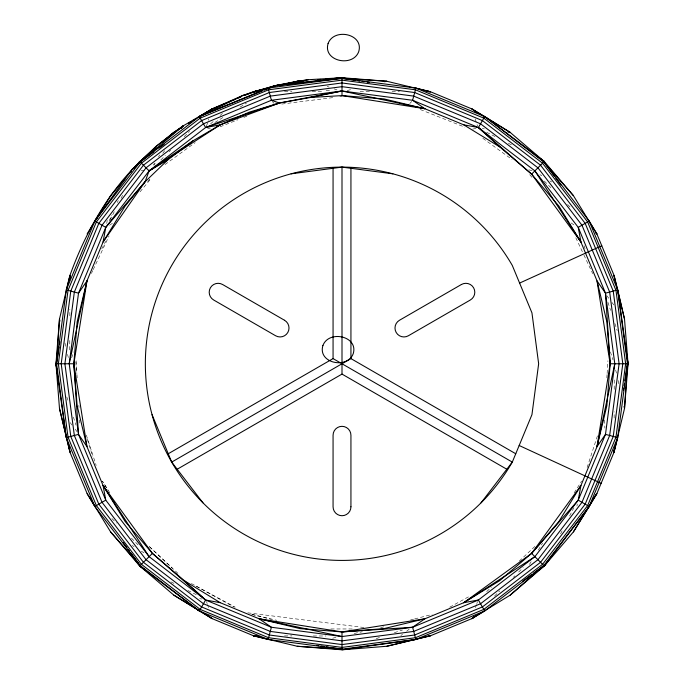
<?xml version="1.0" encoding="UTF-8"?>
<svg xmlns="http://www.w3.org/2000/svg" width="684" height="684" viewBox="0 0 684 684"><rect width="100%" height="100%" fill="white"/><g stroke="black" fill="none" stroke-linecap="round" stroke-linejoin="round"><path stroke-width="0.51" stroke-dasharray="3.42 2.56" d="M69.759 349.926L69.794 338.204M69.853 315.846L69.871 309.45M614.129 418.078L614.146 411.691M614.206 389.324L614.241 377.611M79.233 423.028L79.301 419.967M606.845 377.765L607.041 374.576M607.11 373.515L607.914 360.784M106.764 223.497L107.191 220.402M576.945 506.092L577.236 504.031M587.129 467.54L597.662 435.127M71.666 357.843L73.607 351.918M206.525 125.959L208.834 118.939M475.491 607.589L476.483 604.579M476.816 603.579L477.475 601.569M109.209 220.855L111.783 215.058M117.366 202.481L118.221 200.549M91.4 273.463L92.759 270.582M93.212 269.616L109.064 235.937M110.038 220.068L114.348 211.57M121.059 198.343L123.453 193.623M560.547 533.905L562.941 529.185M569.652 515.958L573.962 507.46M101.771 248.882L105.644 241.324M538.291 550.098L542.592 543.01M153.447 164.904L154.575 163.1M158.551 156.773L159.688 154.96M529.425 564.428L531.126 561.718M574.175 492.848L581.588 481.168M153.909 165.254L155.183 163.544M162.792 153.284L164.69 150.728M140.032 191.853L150.882 178.738M147.599 181.602L150.454 178.43M409.81 103.498L411.802 101.446M160.8 159.97L165.331 155.465M169.102 151.711L170.615 150.206M184.201 136.689L189.494 131.439M494.506 596.097L499.799 590.839M513.385 577.322L514.898 575.817M518.669 572.063L523.2 567.558M519.276 561.094L535.555 545.806M486.683 591.6L491.351 587.257M210.604 123.813L214.554 120.35M220.086 115.502L222.454 113.424M400.85 635.581L402.508 634.316M406.664 631.17L409.152 629.28M165.041 164.528L195.154 142.648M109.568 225.267L112.937 222.898M214.87 122.47L223.882 116.973M240.093 107.072L246.402 103.224M449.721 607.178L469.292 596.414M220.145 126.779L237.947 119.734M243.88 117.383L246.847 116.212M376.226 638.608L381.262 636.966M394.352 632.691L402.406 630.058M380.655 627.638L383.741 626.852M410.528 619.969L413.615 619.174M414.649 618.917L432.16 614.42M347.207 90.485L351.362 89.51M332.638 638.189L337.836 636.992M472.618 129.131L476.295 128.353M354.184 633.469L362.306 631.751M281.851 104.053L333.561 97.53M339.888 96.726L342 96.461M284.493 91.724L291.948 91.716M312.186 91.707L323.9 91.707M360.1 91.707L371.814 91.707M392.052 91.716L399.507 91.724M330.834 628.964L353.166 628.964M284.493 635.889L291.948 635.906M313.246 635.966L326.029 636M326.106 90.254L331.398 90.741M141.229 170.47L144.324 170.761M247.822 612.838L363.897 627.502M482.263 128.532L484.332 128.814M199.668 598.714L201.737 598.996M207.705 128.353L210.467 128.943M251.883 614.3L276.746 620.303M528.8 169.837L532.622 170.769M251.84 614.42L271.411 619.439M327.166 86.415L329.149 87.116M334.091 88.877L337.058 89.937M420.344 109.56L464.846 127.173M486.64 132.277L496.088 137.074M508.366 143.298L513.086 145.701M170.915 581.836L175.634 584.23M187.912 590.463L196.419 594.772M191.4 583.538L235.193 607.161M196.069 586.171L234.279 607.178M539.95 174.642L541.762 175.779M549.902 180.884L551.706 182.021M132.294 545.516L134.098 546.644M141.332 551.184L144.05 552.886M571.063 222.898L574.432 225.267M482.819 138.279L512.077 159.534M177.934 573.397L148.454 545.781L172.479 568.37M544.293 181.055L552.552 189.357M567.575 204.465L571.328 208.235M111.919 518.54L116.425 523.072M131.448 538.171L139.707 546.482M272.198 101.446L274.19 103.498M529.732 174.642L532.443 177.925M606.888 295.787L608.777 298.275M611.923 302.422L613.813 304.91M70.187 422.618L72.076 425.106M75.223 429.261L77.112 431.749M109.825 492.848L102.412 481.168L108.072 490.248M575.808 237.776L583.016 253.106M583.914 254.995L592.703 273.685M584.016 245.693L585.051 248.702M475.166 118.939L477.475 125.959M206.525 601.569L207.184 603.579M207.517 604.579L208.509 607.589M607.965 302.354L610.59 310.408M614.873 323.498L617.173 330.543M610.393 351.918L612.984 359.818M66.827 396.985L68.468 402.021M73.41 417.12L76.035 425.174M86.329 435.092L96.188 465.445M87.304 439.162L92.656 456.373M615.703 370.01L616.421 373.131M618.088 380.415L619.037 384.579M64.963 342.958L65.912 347.113M67.579 354.397L68.297 357.518M76.086 360.784L76.89 373.515M76.959 374.576L77.155 377.765M78.891 405.364L79.028 407.484M75.864 361.879L76.283 371.455M604.699 419.967L604.87 428.124"/><path stroke-width="1.03" d="M69.956 278.568L69.965 275.378C87.432 226.755 115.032 180.037 155.995 147.624M614.044 450.029L614.035 452.158L596.858 493.626L589.189 506.476L573.406 531.895L544.259 566.019L510.127 595.174L471.857 618.627L430.39 635.804L386.742 646.277L342 649.8L297.258 646.277L253.61 635.804L212.143 618.627L173.873 595.174L139.741 566.019L110.594 531.895L87.142 493.626L69.965 452.158L59.491 408.51L55.968 363.768L59.491 319.018L69.965 275.378L69.169 280.637L69.965 275.378L66.297 289.896L56.575 363.768L66.297 437.64L94.811 506.476L140.177 565.591L199.283 610.949L268.128 639.463L342 649.193L415.872 639.463L484.717 610.949L543.823 565.591L589.189 506.476L617.703 437.64L627.425 363.768L617.703 289.896L614.035 275.378L596.858 233.911L589.189 221.052L543.823 161.937L484.717 116.579L471.857 108.91L430.39 91.733L415.872 88.065L342 78.344L275.224 85.637L253.61 91.733L243 95.409L212.143 108.91L183.09 125.933L173.873 132.363L156.234 146.265L131.961 169.606L94.811 221.052L66.297 289.896L78.515 293.162L86.971 280.902L103.07 242.025L125.052 206.149L145.085 181.739L167.845 159.859L193.016 140.801L220.257 124.839L249.19 112.185L279.397 103.019L342 90.981L412.606 100.274L478.39 127.532L534.888 170.88L578.236 227.37L605.485 293.162L614.788 363.768L605.485 434.366L578.236 500.158L534.888 556.656L478.39 600.005L412.606 627.254L342 636.548L271.394 627.254L205.61 600.005L149.112 556.656L105.763 500.158L78.515 434.366L69.212 363.768L78.515 293.162L105.763 227.37L149.112 170.88L205.61 127.532L271.394 100.274L342 90.981L424.867 108.73L463.743 124.839L499.619 146.821L531.613 174.146L558.948 206.149L580.93 242.025L597.029 280.902L606.853 321.813L610.154 363.768L606.853 405.715L597.029 446.635L580.93 485.503L558.948 521.388L531.613 553.382L499.619 580.707L463.743 602.698L424.867 618.798L383.946 628.622L342 631.922L300.054 628.622L259.133 618.798L220.257 602.698L184.381 580.707L152.387 553.382L125.052 521.388L103.07 485.503L86.971 446.635L77.147 405.715L73.846 363.768L77.147 321.813L86.971 280.902L73.846 363.768L78.515 434.366L86.971 446.635L73.846 363.768L55.968 363.768L66.297 437.64L78.515 434.366M59.123 346.933L56.575 363.768L59.491 319.018L59.961 321.104M59.448 344.822L59.918 341.667M623.44 390.068L623.757 387.965M624.082 385.861L624.398 383.758M624.877 380.603L627.425 363.768L624.509 408.51L614.035 452.158L614.831 446.891L614.035 452.158L617.703 437.64L605.485 434.366L597.029 446.635L610.154 363.768L605.485 293.162L597.029 280.902L610.154 363.768L628.032 363.768L624.509 319.018L617.703 289.896L589.189 221.052L578.236 227.37L580.93 242.025L531.613 174.146L478.39 127.532L463.743 124.839M56.464 360.605L55.968 363.768L56.464 366.923M56.798 358.502L57.131 356.398M626.869 371.13L627.202 369.027M627.536 366.923L628.032 363.768L617.703 289.896L605.485 293.162M145.085 181.739L105.763 227.37L103.07 242.025L145.085 181.739L149.112 170.88L193.016 140.801M578.236 500.158L589.189 506.476L544.259 566.019L531.613 553.382L578.236 500.158L580.93 485.503L531.613 553.382L463.743 602.698L478.39 600.005L484.717 610.949L471.857 618.627L474.123 616.37M69.212 363.768L86.971 280.902M597.029 446.635L614.788 363.768M130.67 172.505L131.533 170.572M138.784 163.399L139.741 161.51L145.778 157.123M539.086 569.781L544.259 566.019L545.216 564.138M87.142 233.911L110.594 195.641L125.172 178.575M573.406 531.895L596.858 493.626L594.977 496.208M172.736 134.167L173.873 132.363L181.166 127.891M544.259 566.019L549.269 559.127M592.472 499.653L593.729 497.935M181.183 128.498L183.09 125.933L156.234 146.265L131.961 169.606L142.238 160.466M105.763 227.37L94.811 221.052L97.385 217.649M137.176 164.912L139.741 161.51L149.112 170.88L167.845 159.859M94.811 221.052L140.177 161.937L183.09 125.933M481.049 502.817L512.299 462.093L531.947 414.666L538.65 363.768L531.947 312.87L512.299 265.443A196.65 196.65 0 0 0 215.597 213.126A196.65 196.65 0 0 0 215.597 514.411A196.65 196.65 0 0 0 512.299 462.093L333.065 358.604L333.065 168.298M134.192 168.007L139.741 161.51M220.257 602.698L205.61 600.005L199.283 610.949L139.741 566.019L152.387 553.382L103.07 485.503L105.763 500.158L94.811 506.476L87.142 493.626M531.613 174.146L544.259 161.51L510.127 132.363L484.717 116.579L415.872 88.065L412.606 100.274L424.867 108.73L342 95.606L310.485 97.47L279.397 103.019L205.61 127.532L199.283 116.579L212.143 108.91L225.968 103.181M210.629 110.406L212.143 108.91L198.471 117.28M164.382 140.793L173.873 132.363L162.493 142.075M510.127 595.174L543.823 565.591L533.546 573.166M153.883 151.839L140.177 161.937L199.283 116.579L243 95.409L275.224 85.637L297.258 81.251L308.381 79.712L342 77.728L386.742 81.251L430.39 91.733L428.261 91.733M159.021 148.052L164.16 144.264M474.431 616.729L471.857 618.627L476.167 615.489M522.405 581.374L531.827 574.432M412.606 627.254L415.872 639.463L342 649.8L342 631.922L412.606 627.254L424.867 618.798L342 631.922L259.133 618.798L271.394 627.254L268.128 639.463L253.61 635.804L256.808 635.812M149.112 170.88L220.257 124.839L279.397 103.019L271.394 100.274L268.128 88.065L275.224 85.637L308.381 79.712M463.743 602.698L534.888 556.656M188.451 123.428L191.187 121.752M193.923 120.076L195.744 118.956M168.247 453.757L333.065 358.604M202.951 502.817L171.701 462.093L350.935 358.604L350.935 168.298M177.182 469.241L342 374.088L342 167.118L291.102 173.822M519.609 283.073L601.766 245.753M227.943 102.361L230.901 101.138M232.876 100.317L235.835 99.094M237.81 98.274L240.777 97.051M244.727 95.409L253.61 91.733L268.128 88.065L342 78.344L386.742 81.251L384.664 81.738M268.128 88.065L199.283 116.579L262.408 90.861M264.375 90.057L275.224 85.637L342 77.728L346.207 78.395M270.24 87.74L253.61 91.733L255.739 91.733M283.749 84.5L297.258 81.251L304.713 80.669M386.742 646.277L430.39 635.804L424.08 636.804M310.485 97.47L342 90.981M205.61 127.532L220.257 124.839M258.868 90.895L253.61 91.733L257.817 91.092M337.793 78.395L342 77.728L342 95.606L383.946 98.906L424.867 108.73M344.103 649.467L339.897 649.467M346.207 649.133L348.31 648.8M317.496 79.66L320.693 79.412M326.02 78.993L332.415 78.489M334.544 78.318L342 77.728M297.258 81.251L303.645 80.84M297.258 646.277L342 649.193L330.423 647.44M275.224 85.637L277.345 85.825M342 167.118L392.898 173.822M508.067 132.072L510.127 132.363L471.857 108.91L477.03 112.663M342 78.344L355.68 80.413M357.783 80.729L359.887 81.054M361.99 81.37L364.093 81.687M367.257 82.165L369.36 82.482M316.743 645.363L318.847 645.687M320.958 646.004L324.113 646.483M326.217 646.799L328.32 647.115M335.69 648.8L337.793 649.133M259.133 618.798L342 636.548M519.173 445.506L601.125 483.314M542.369 160.552L544.259 161.51L573.406 195.641L596.858 233.911L595.354 232.398M134.731 559.127L139.741 566.019L141.631 566.985M350.935 358.604L515.753 453.757M342 374.088L506.818 469.241M173.873 595.174L212.143 618.627L207.833 615.489M538.222 157.123L544.259 161.51L484.717 116.579L478.39 127.532L499.619 146.821M139.741 566.019L144.914 569.781M152.387 553.382L205.61 600.005L184.381 580.707M573.406 195.641L543.823 161.937L554.562 176.506M110.594 531.895L140.177 565.591L130.704 552.74M555.818 178.216L560.871 185.073M595.593 232.192L596.858 233.911M91.562 499.619L90.297 497.909L91.528 499.653M123.129 542.455L126.916 547.602M128.182 549.312L129.438 551.03M534.888 170.88L580.93 242.025M103.07 485.503L149.112 556.656M152.053 414.666L171.701 462.093M624.509 319.018L614.035 275.378L614.865 280.637M59.491 408.51L69.965 452.158L69.135 446.891M624.039 406.433L624.509 408.51L628.032 363.768L627.536 360.605M626.869 356.398L627.202 358.502M56.798 369.027L57.131 371.13M68.024 290.358L58.362 363.768L68.024 437.179L96.359 505.587L141.434 564.326L200.181 609.401L268.59 637.736L342 647.406L415.41 637.736L483.819 609.401L542.566 564.326L587.641 505.587L615.976 437.179L625.638 363.768L615.976 290.358L587.641 221.949L542.566 163.202L483.819 118.127L415.41 89.792L342 80.131L268.59 89.792L200.181 118.127L141.434 163.202L96.359 221.949L68.024 290.358M70.768 291.093L61.201 363.768L70.768 436.443L98.821 504.168L143.443 562.316L201.6 606.947L269.325 635L342 644.567L414.675 635L482.4 606.947L540.557 562.316L585.179 504.168L613.232 436.443L622.799 363.768L613.232 291.093L585.179 223.369L540.557 165.212L482.4 120.589L414.675 92.537L342 82.969L269.325 92.537L201.6 120.589L143.443 165.212L98.821 223.369L70.768 291.093M74.342 292.051L64.903 363.768L74.342 435.486L102.027 502.312L146.06 559.7L203.456 603.741L270.283 631.418L342 640.865L413.717 631.418L480.544 603.741L537.94 559.7L581.973 502.312L609.658 435.486L619.097 363.768L609.658 292.051L581.973 225.216L537.94 167.828L480.544 123.795L413.717 96.111L342 86.671L270.283 96.111L203.456 123.795L146.06 167.828L102.027 225.216L74.342 292.051M328.106 43.477C322.686 61.261 352.799 67.639 358.707 51.676C364.127 33.892 334.014 27.514 328.106 43.477M322.899 345.548C317.521 363.178 347.369 369.497 353.226 353.671C358.596 336.041 328.756 329.722 322.899 345.548M212.143 108.91L207.004 112.698L212.143 108.91M461.384 284.518L399.456 320.274A8.935 8.935 0 0 0 396.19 332.484A8.935 8.935 0 0 0 408.399 335.75L470.327 300.002A8.935 8.935 0 0 0 473.602 287.784A8.935 8.935 0 0 0 461.384 284.518M430.39 91.733L426.183 91.092L430.39 91.733M259.92 636.753L253.61 635.804L259.92 636.804M284.544 320.274L222.616 284.518A8.935 8.935 0 0 0 210.398 287.784A8.935 8.935 0 0 0 213.673 300.002L275.601 335.75A8.935 8.935 0 0 0 287.81 332.484A8.935 8.935 0 0 0 284.544 320.274M350.935 506.784L350.935 435.272A8.935 8.935 0 0 0 342 426.337A8.935 8.935 0 0 0 333.065 435.272L333.065 506.784A8.935 8.935 0 0 0 342 515.719A8.935 8.935 0 0 0 350.935 506.784"/></g></svg>
